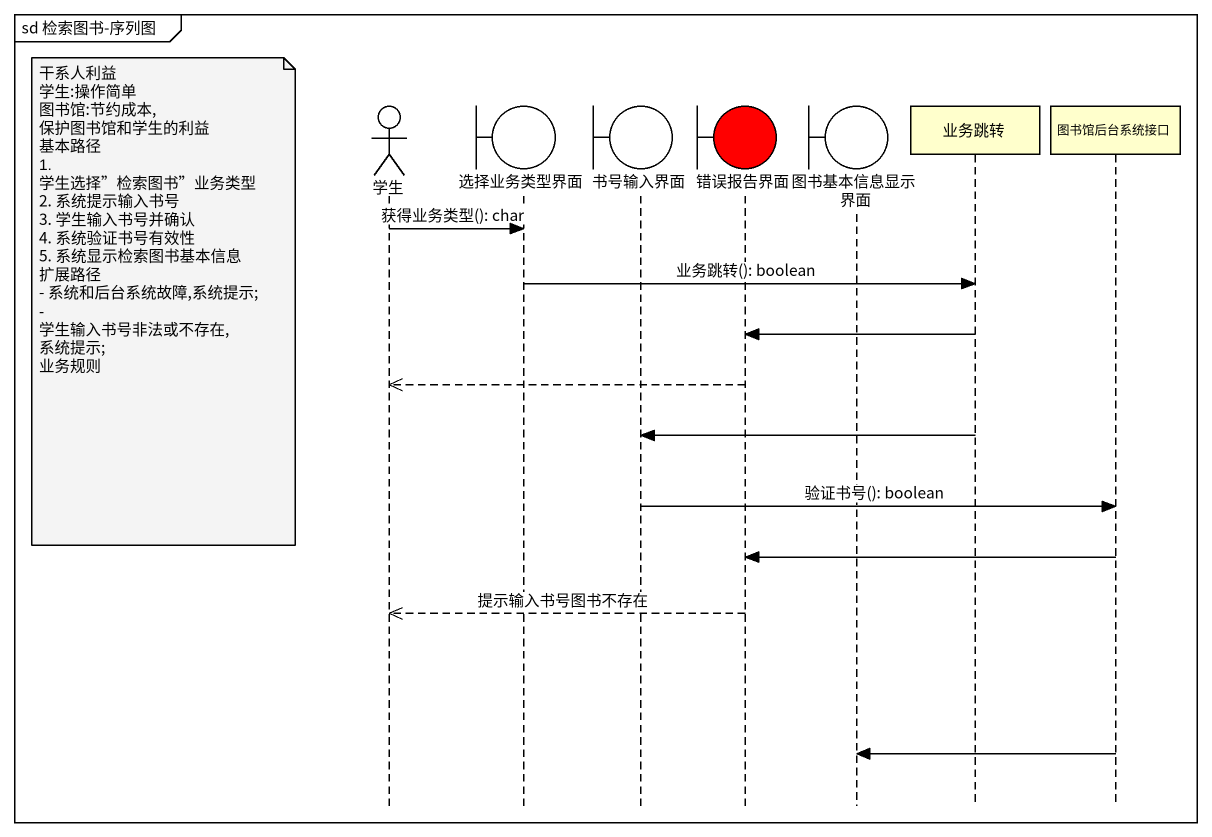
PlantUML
@startuml
mainframe sd 检索图书-序列图
hide footbox
actor 学生
boundary 选择业务类型界面
boundary 书号输入界面
boundary 错误报告界面 #FF0000
boundary 图书基本信息显示界面
participant 业务跳转
participant 图书馆后台系统接口

学生 -> 选择业务类型界面 : 获得业务类型(): char
选择业务类型界面 -> 业务跳转 : 业务跳转(): boolean
note left of 学生
  干系人利益
  学生:操作简单
  图书馆:节约成本,保护图书馆和学生的利益
  基本路径
  1. 学生选择”检索图书”业务类型
  2. 系统提示输入书号
  3. 学生输入书号并确认
  4. 系统验证书号有效性
  5. 系统显示检索图书基本信息
  扩展路径
  - 系统和后台系统故障,系统提示;
  - 学生输入书号非法或不存在,系统提示;
  业务规则
end note
业务跳转 -> 错误报告界面
错误报告界面 -->> 学生
业务跳转 -> 书号输入界面
书号输入界面 -> 图书馆后台系统接口 : 验证书号(): boolean
图书馆后台系统接口 -> 错误报告界面
错误报告界面 -->> 学生 : 提示输入书号图书不存在
图书馆后台系统接口 -> 图书基本信息显示界面
@enduml
